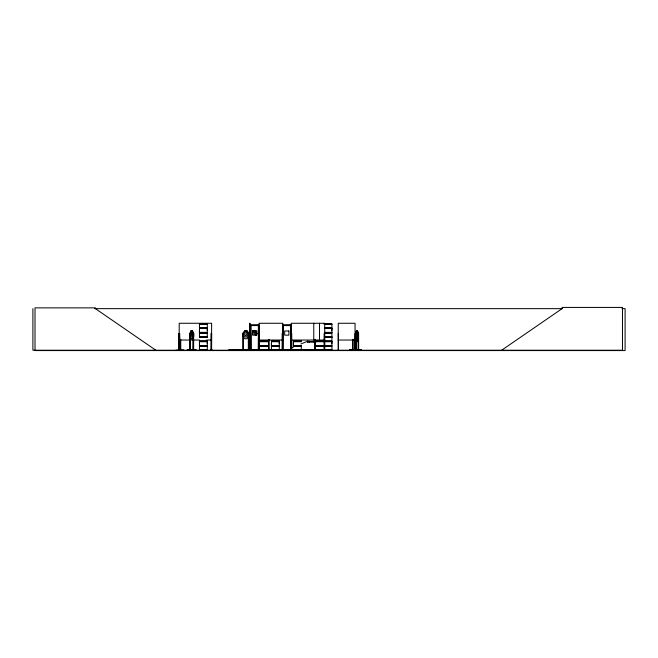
<?xml version="1.0" encoding="UTF-8"?>
<svg xmlns="http://www.w3.org/2000/svg" width="658" height="658" viewBox="0 0 658 658"><rect width="100%" height="100%" fill="white"/><g stroke="black" fill="none" stroke-linecap="round" stroke-linejoin="round"><path stroke-width="0.99" d="M199.456 345.565L199.456 341.708L207.303 341.708L207.295 345.565L199.456 345.565L199.464 343.641M199.456 332.372L199.456 328.523L207.303 328.523L207.295 332.372L199.456 332.372L199.464 330.448M207.295 343.641L207.295 341.708M207.295 330.448L207.295 328.523M271.433 345.565L271.433 341.708L279.28 341.708L279.272 345.565L271.433 345.565L271.441 343.641M279.272 343.641L279.272 341.708M301.29 345.565L293.443 345.565L293.452 341.708L301.29 341.708M331.895 343.641L331.895 341.708L324.057 341.708M331.895 330.448L331.895 328.523L324.583 328.523M253.223 350.212L246.791 349.883L268.069 350.064M355.896 350.212L355.764 333.441M358.141 333.335L358.61 333.458L358.635 350.221M243.378 333.335L243.386 350.221M248.453 333.318L248.913 333.458L246.865 330.842L244.801 330.842L243.764 333.458L243.764 335.448L245.154 337.028L246.528 337.028L247.885 335.448L247.885 333.458L246.865 330.842M256.423 333.425L256.381 335.424M175.916 350.212L183.689 349.908M271.409 350.212L279.288 350.056L279.272 346.338L271.433 346.338L271.433 350.056M324.707 333.458L324.139 333.458L323.991 350.179L331.912 350.056L331.903 346.338L324.057 346.338M357.097 331.188C358.462 336.707 355.443 336.715 356.784 331.188L357.162 331.188M191.634 331.188L191.231 334.626L192.046 335.654L192.473 333.458L192.046 331.188L191.585 331.188M357.434 333.433L356.397 333.433L355.476 336.115L356.463 338.747L357.491 338.747L358.421 336.065L358.454 333.433L357.417 330.842L357.886 335.448L357.261 337.028L356.636 337.028L356.003 335.448L356.48 330.842L357.475 330.842M349.735 350.138L361.357 349.908L349.719 350.179M352.713 350.212L352.713 339.372M338.048 350.212L338.574 349.612L338.516 350.221L338.27 333.458M187.308 350.221L196.166 350.179L187.275 350.171M256.71 350.171L268.053 349.949M356.521 330.768L355.534 333.458L355.509 338.755L356.463 341.412L357.434 341.412M355.6 333.458L356.537 330.842M356.463 333.433L355.534 336.115L356.521 338.747M357.434 338.747L358.355 336.065L357.368 333.433M357.368 341.412L358.355 338.73L357.36 341.346L356.414 341.346M179.601 350.179L179.626 349.612M250.673 350.155L250.542 325.068L258.931 325.068L258.8 350.155M258.257 349.875L258.405 325.068M268.423 350.171L268.48 349.612M290.532 350.155L290.491 325.068M290.729 350.212L291.009 325.068L282.627 325.068L282.627 350.221L282.8 323.267L259.079 323.267L259.129 350.221M189.907 350.221L189.891 333.433L191.207 330.768M191.207 338.747L189.94 336.065L189.948 333.433L191.231 330.842L190.606 335.448L191.437 337.028L192.268 337.028L193.082 335.448L193.082 333.458L192.465 330.842L191.174 330.842M191.157 338.747L192.49 338.747L193.707 336.065L193.691 333.433L192.432 330.768L191.157 330.768M192.49 338.747L193.748 336.09M248.995 336.09L246.898 338.747L244.768 338.747L242.67 336.09L242.67 333.433L244.768 330.768L246.898 330.768L248.995 333.433L249.069 350.179M290.096 349.949L286.625 350.196L287.694 350.072M287.307 350.212L287.916 350.188L286.872 350.056M290.194 349.949L289.15 350.196L290.227 350.072M258.8 325.2L258.882 350.221M338.179 350.179L338.27 323.267L355.04 323.267L355.123 350.221L355.238 349.612M199.44 336.871L207.311 337.069M199.456 350.056L199.456 346.338L207.303 346.338L207.303 350.056L199.44 350.212M501.676 350.221L562.08 308.651L562.08 307.426L622.476 307.426L622.476 350.221L32.9 350.221L32.9 308.651M290.671 348.189L293.468 347.037M300.953 343.969L307.492 341.28M190.327 333.458L189.775 333.458L189.784 350.221M243.296 333.425L242.753 333.458L242.818 350.221M94.653 308.651L562.393 308.651M622.016 308.651L625.1 308.651L625.1 350.574L35.022 350.574L35.022 307.862L95.426 307.862L95.426 308.651L155.823 350.221M199.448 323.876L207.311 323.876M324.049 323.876L331.912 323.876M324.049 324.024L331.912 324.016L331.895 327.75L324.583 327.75M199.464 324.262L207.295 324.262M324.591 324.262L331.895 324.262M258.931 325.093L250.673 325.2M291.009 325.093L282.759 325.2M250.542 325.554L258.931 325.595M282.627 325.595L291.009 325.595M199.407 328.013L207.36 328.013M324.534 328.013L331.961 328.013M199.407 328.252L207.36 328.252M324.534 328.252L331.961 328.252M252.804 330.768L254.934 330.768L257.031 333.433M356.463 330.768L357.491 330.768L358.421 333.458L358.322 350.221L358.158 333.458M252.836 330.842L254.901 330.842L256.965 333.458L256.357 333.458M324.583 332.372L331.903 332.372L331.903 328.523M199.407 332.644L207.36 332.644M324.534 332.644L331.961 332.644M199.407 332.882L207.36 332.882M324.534 332.882L331.961 332.882M324.583 333.154L331.903 333.154L331.903 336.863L324.591 336.764M190.294 333.219L190.327 350.221M193.691 333.433L193.131 333.458L193.131 350.221L193.09 349.612L193.699 349.612L193.682 350.221M248.337 333.425L248.346 350.221M249.826 333.458L250.188 350.221M258.931 333.458L259.491 333.458L259.507 350.221M282.8 333.458L282.241 333.458L282.241 350.221M291.165 333.458L291.733 333.458L291.798 350.221L291.798 349.612M355.04 333.458L354.785 350.221M356.06 333.458L355.534 333.458L355.608 350.221M357.417 333.499L356.414 333.499L356.003 336.115L356.636 339.692L357.261 339.692L357.886 338.113L357.417 333.499L358.454 336.09M179.173 336.09L179.256 333.458M199.464 336.764L207.295 336.764L207.295 333.154L199.456 333.154L199.456 336.863L207.311 336.871M324.575 336.871L331.912 336.871M324.575 337.028L331.912 337.069M199.448 337.225L207.311 337.209M324.575 337.209L331.912 337.2L331.895 340.934L324.057 340.934M199.464 337.447L207.295 337.447M324.591 337.447L331.895 337.447M355.534 338.73L356.397 341.412M179.215 340.038L199.456 340.038M206.546 340.038L211.605 340.038M259.079 340.038L282.8 340.038M291.165 340.038L324.707 340.038M338.27 340.038L355.04 340.038M199.456 340.934L207.303 340.934M260.214 340.934L268.061 340.934M271.433 340.934L279.28 340.934M293.443 340.934L301.29 340.934M315.848 340.934L323.695 340.934M199.407 341.206L207.36 341.206M260.165 341.206L268.119 341.206M271.376 341.206L279.329 341.206M293.386 341.206L301.339 341.206M315.791 341.206L323.744 341.206M324.007 341.206L331.961 341.206M199.407 341.444L207.36 341.444M260.165 341.444L268.119 341.444M271.376 341.444L279.329 341.444M293.386 341.444L301.339 341.444M315.371 341.494L314.672 341.494L314.672 350.221M315.791 341.444L323.744 341.444M324.007 341.444L331.961 341.444M308.89 341.658L314.129 341.658M260.214 341.708L268.061 341.708M315.848 341.708L323.695 341.708M308.89 342.012L314.129 342.012M314.672 342.185L315.371 342.185M314.672 342.366L315.371 342.366M314.828 344.266L315.445 344.266L315.445 344.965L314.828 344.965L314.828 339.372M314.828 344.397L315.445 344.331M314.828 344.899L315.445 344.833M260.214 345.565L268.061 345.565M315.848 345.565L323.695 345.565M324.057 345.565L331.903 345.565L331.903 341.708M199.407 345.828L207.36 345.828M260.165 345.828L268.119 345.828M271.376 345.828L279.329 345.828M293.386 345.828L301.339 345.828M315.791 345.828L323.744 345.828M324.007 345.828L331.961 345.828M199.407 346.067L207.36 346.067M260.165 346.067L268.119 346.067M271.376 346.067L279.329 346.067M293.386 346.067L301.339 346.067M315.791 346.067L323.744 346.067M324.007 346.067L331.961 346.067M260.214 346.338L268.061 346.338M293.443 346.338L301.29 346.338L301.29 350.056M315.848 346.338L323.695 346.338M178.91 349.612L179.823 349.612L179.914 350.221L179.708 333.458L178.96 333.458L178.96 350.221M189.726 349.612L190.343 349.612M210.938 349.612L211.67 349.612M352.466 349.612L353.009 349.612M355.065 349.612L354.72 350.221M355.559 349.612L356.11 349.612M358.659 349.612L358.1 349.612L358.125 350.221M210.848 349.875L212.493 350.171M243.386 349.785L286.485 350.221M187.283 349.908L196.133 349.908M199.464 349.949L207.295 349.949M271.441 349.949L279.272 349.949M291.075 350.138L280.571 349.875L285.021 350.171M293.452 349.949L301.282 349.949M323.687 349.949L311.876 350.221L323.703 350.056M324.065 349.949L331.895 349.949M349.735 349.908L361.357 349.908M301.298 350.056L293.419 350.212M324.805 350.171L324.707 323.267L291.165 323.267L291.124 350.221M283.104 350.155L283.154 325.068M274.789 349.875L274.707 349.612M257.105 350.179L257.015 349.612M251.027 350.155L251.068 325.068M210.905 350.171L211.004 333.458L211.605 333.458L211.473 350.221M211.16 350.179L211.136 349.612M355.764 350.171L355.805 340.359M352.524 350.171L352.515 339.372M254.901 330.842L255.921 333.458L255.921 335.448M358.437 349.612L358.47 350.221M356.06 339.372L356.093 350.221M354.958 339.372L354.925 350.221M352.959 339.372L352.984 350.221M325.167 350.221L325.167 349.702L228.787 349.702L228.787 350.221M324.641 349.612L324.641 350.221M324.205 349.612L324.205 350.221M323.942 349.702L323.942 350.221M319.517 323.267L319.517 340.038M315.272 339.372L315.371 350.221M315.24 342.366L315.24 350.221M314.804 342.366L314.804 350.221M313.759 323.267L313.759 340.038M308.89 341.05L308.89 342.621M307.492 341.05L307.492 342.621M293.443 341.708L293.443 345.565M290.877 325.068L290.943 350.221M282.488 349.612L282.553 350.221M282.397 333.458L282.348 350.221M282.192 349.612L282.093 350.221M274.641 349.612L274.641 350.221M274.205 349.612L274.205 350.221M274.073 349.785L274.073 350.221M269.114 339.372L269.073 350.221M268.546 339.372L268.629 350.221M259.334 333.458L259.375 350.221M259.178 349.612L259.244 350.221M256.883 349.612L256.949 350.221M256.447 350.221L256.447 349.612L256.34 350.221M254.901 334.626L254.202 331.188L253.511 331.188L252.845 334.626M251.422 349.785L251.422 350.221M251.29 349.612L251.29 350.221M250.854 349.612L250.854 350.221M250.706 333.433L250.723 350.221M250.048 333.458L250.04 350.221M249.974 323.267L249.966 350.221M249.826 323.267L249.826 350.221M248.847 349.612L248.847 350.221M248.28 349.612L248.28 350.221M243.263 349.612L243.263 350.221M242.695 349.612L242.695 350.221M230.012 349.702L230.012 350.221M211.613 350.221L211.605 323.267L179.215 323.267L179.124 350.221L179.108 333.458M193.641 333.458L193.641 350.221M193.468 333.458L193.394 350.221M193.337 333.236L193.263 350.221M190.113 337.398L190.154 350.221M190.014 349.612L190.039 350.221M180.728 339.372L180.744 350.221L180.777 349.612L180.325 350.221L180.374 339.372M180.514 339.372L180.563 350.221M179.313 339.372L179.33 350.221M290.425 338.804A2.097 2.097 0 0 1 290.425 340.902M356.159 335.218L356.661 337.233L356.134 339.306L356.817 337.603L357.467 339.339L356.99 337.217L357.5 335.292L356.833 336.822L356.159 335.218M356.784 333.845C355.443 339.38 358.462 339.364 357.097 333.845L356.726 333.845M355.394 350.138L355.427 349.612L355.402 350.221M245.475 331.188L244.809 334.626L245.475 335.654L246.166 335.654L246.865 333.458L246.166 331.188L245.475 331.188M207.311 324.032L199.448 324.032L199.464 327.75L207.303 327.75L207.303 324.032M256.801 330.982L252.606 330.982L252.606 335.169L256.801 335.169L256.801 330.982M288.887 330.982L284.692 330.982L284.692 335.169L288.887 335.169L288.887 330.982M315.684 341.354L314.129 341.354L314.129 342.316L315.684 342.316L315.684 341.354"/></g></svg>
